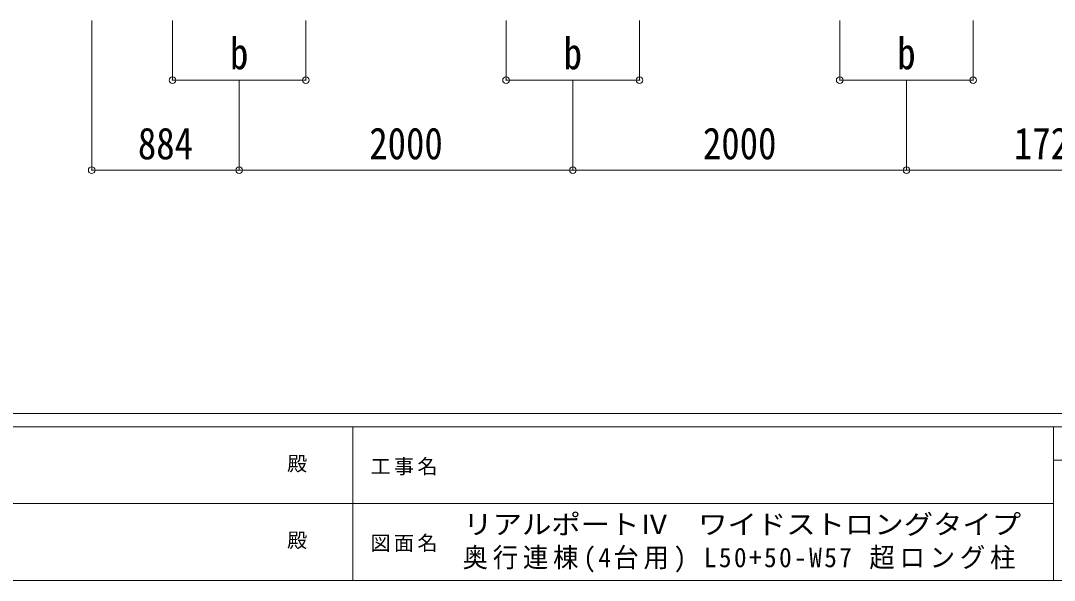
# Model space of a CAD drawing. Units: millimetres at full size, sheet at 1:40. Extents: x -11181 to 11305, y -7804 to 7716.
# Drawn here: x -2528 to 3668, y -7804 to -4446 of the extents above; entities that cross this region are included whole.
import ezdxf
from ezdxf.enums import TextEntityAlignment as Align

# ---------------------------------------------------------------- set-up
doc = ezdxf.new("R2010")
doc.units = ezdxf.units.MM
doc.header["$LTSCALE"] = 40
doc.header["$PDMODE"] = 32
doc.header["$PDSIZE"] = 40
doc.layers.add('0-A_寸法', color=6, linetype='Continuous', lineweight=9)
doc.layers.add('F-0_240', color=7, linetype='Continuous', lineweight=9)
doc.styles.add('ＭＳ ゴシック', font='')
doc.styles.get('ＭＳ ゴシック').set_extended_font_data('MS Gothic')

msp = doc.modelspace()

# ---------------------------------------------------------------- linework, layer by layer
at = {"layer": '0-A_寸法'}
for p, q in [((-2102.46, -5342.82), (-2102.46, -4445.91)), ((-1618.47, -4802.45), (-1618.47, -4445.91)), ((-818.47, -4802.45), (-818.47, -4445.91)), ((381.53, -4802.45), (381.53, -4445.91)), ((1181.53, -4802.45), (1181.53, -4445.91)), ((2381.53, -4802.45), (2381.53, -4445.91)), ((3181.53, -4802.45), (3181.53, -4445.91)), ((-1618.47, -4802.45), (-818.47, -4802.45)), ((-1218.47, -5342.82), (-1218.47, -4802.45)), ((381.53, -4802.45), (1181.53, -4802.45)), ((781.53, -5342.82), (781.53, -4802.45)), ((2381.53, -4802.45), (3181.53, -4802.45)), ((2781.53, -5342.82), (2781.53, -4802.45)), ((-2102.46, -5342.82), (-1218.47, -5342.82)), ((-1218.47, -5342.82), (781.53, -5342.82)), ((781.53, -5342.82), (2781.53, -5342.82)), ((2781.53, -5342.82), (4509.53, -5342.82))]:
    msp.add_line(p, q, dxfattribs=at)
for p in [(-1618.47, -4802.45), (-818.47, -4802.45), (381.53, -4802.45), (1181.53, -4802.45), (2381.53, -4802.45), (3181.53, -4802.45), (-2102.46, -5342.82), (-1218.47, -5342.82), (781.53, -5342.82), (2781.53, -5342.82)]:
    msp.add_point(p, dxfattribs=at)
at = {"layer": 'F-0_240', "color": 5}
for p, q in [((-11180.61, -6803.54), (10739.39, -6803.54)), ((-11180.61, -6883.54), (7183.72, -6883.54)), ((-536.28, -6883.54), (-536.28, -7803.54)), ((3663.72, -6883.54), (3663.72, -7803.54)), ((3663.72, -7083.54), (6063.72, -7083.54)), ((-4536.28, -7343.54), (3663.72, -7343.54)), ((-11180.61, -7803.54), (10739.39, -7803.54))]:
    msp.add_line(p, q, dxfattribs=at)

# ---------------------------------------------------------------- texts
at = {"layer": '0-A_寸法', "color": 7, "style": 'ＭＳ ゴシック', "width": 0.85}
for s, p in [('b', (-1273.47, -4794.45)), ('b', (726.53, -4794.45)), ('b', (2726.53, -4794.45)), ('884', (-1825.46, -5334.82)), ('2000', (-438.47, -5334.82)), ('2000', (1561.53, -5334.82)), ('1728', (3425.53, -5334.82))]:
    msp.add_text(s, height=190.6, dxfattribs=at).set_placement(p, align=Align.BOTTOM_LEFT)
at = {"layer": 'F-0_240', "style": 'ＭＳ ゴシック'}
for p in [(-930.57, -7173.54), (-930.57, -7633.54)]:
    msp.add_text('殿', height=87.98, dxfattribs=at).set_placement(p, align=Align.BOTTOM_LEFT)
at = {"layer": 'F-0_240', "style": 'ＭＳ ゴシック', "width": 1.1}
msp.add_text('リアルポートⅣ\u3000ワイドストロングタイプ', height=117.3, dxfattribs=at).set_placement((124.97, -7561.39), align=Align.BOTTOM_LEFT)
at = {"layer": 'F-0_240', "attachment_point": 7, "style": 'ＭＳ ゴシック'}
for s, insert, char_height in [('\\T1.17;工事名', (-430.81, -7173.54), 87.98), ('\\T1.17;図面名', (-430.81, -7633.54), 87.98), ('\\T1.19;\\W0.95;奥行連棟(4台用)\\~L50+50-W57\\~超ロング柱', (120.88, -7756.06), 117.3)]:
    msp.add_mtext(s, dxfattribs=dict(at, insert=insert, char_height=char_height))

doc.saveas('drawing.dxf')
